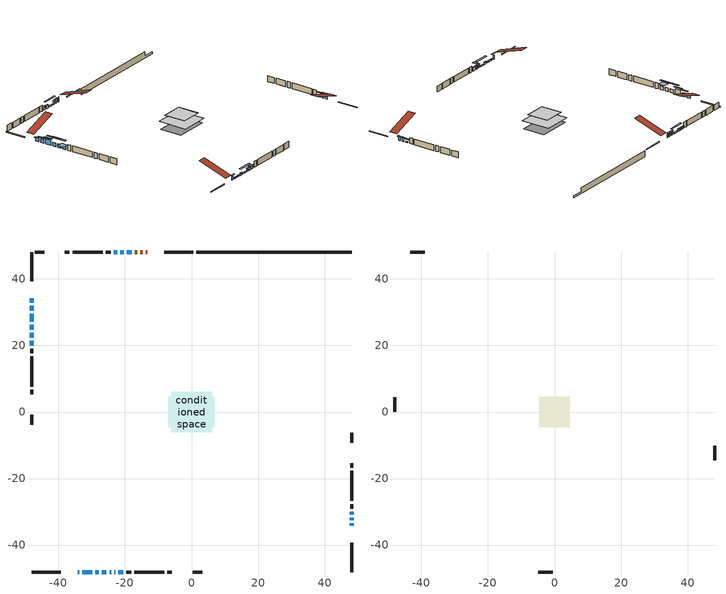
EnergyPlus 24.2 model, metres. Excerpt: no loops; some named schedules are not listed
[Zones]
conditioned space
 floor outside (Floor1 construction): -1,-1 -1,1 1,1 1,-1 z1.22
 floor adiabatic (AdiabaticFloorConstruction): -6.12,-6.12 -6.12,6.12 6.12,6.12 6.12,-6.12 z1.22
 floor foundation (Slab1 construction): -7.04,-4.62 -7.04,4.62 7.04,4.62 7.04,-4.62 z-1.37
 wall outside (RimJoist1 construction): 0.54,48.1 -8.2,48.1 / -48.1,-48.1 -39.36,-48.1 / -48.1,48.1 -48.1,39.36 / 48.1,-48.1 48.1,-39.36 z1.22:1.52
 wall outside (AdiabaticWallConstruction 1): -13.31,48.1 -13.72,48.1 / -14.65,48.1 -15.36,48.1 / -16.29,48.1 -17.1,48.1 z1.22:3.25
 wall outside (AdiabaticWallConstruction): -34.26,-48.1 -33.74,-48.1 z1.22:2.82; -32.82,-48.1 -29.87,-48.1 z1.22:1.6; -28.94,-48.1 -27.95,-48.1 z1.22:1.98; -48.1,34.26 -48.1,32.83 / -48.1,31.91 -48.1,30.41 / -48.1,26.16 -48.1,24.74 / -48.1,23.81 -48.1,22.31 / -21.98,-48.1 -20.5,-48.1 z1.22:2.69; -48.1,29.48 -48.1,27.09 z1.22:3.43; -18.03,48.1 -19.48,48.1 / -27.02,-48.1 -25.57,-48.1 z1.22:1.78; -24.65,-48.1 -24.19,-48.1 z1.22:2.44; -48.1,21.39 -48.1,19.96 z1.22:2.72; -23.26,-48.1 -22.9,-48.1 z1.22:3.25; 48.1,-34.26 48.1,-33.52 / 48.1,-32.59 48.1,-31.85 z1.22:2.97; 48.1,-30.92 48.1,-30.01 z1.22:1.68; -20.41,48.1 -21.45,48.1 / -22.38,48.1 -23.42,48.1 z1.22:2.21
 wall outside (Wall1 construction): -24.35,48.1 -25.75,48.1 / -19.57,-48.1 -18.17,-48.1 / -48.1,19.03 -48.1,17.63 / 48.1,-29.08 48.1,-27.68 z1.22:3.66
 wall outside (Wall2 construction): -26.68,48.1 -35.76,48.1 / -17.24,-48.1 -8.16,-48.1 / -48.1,16.7 -48.1,7.62 / 48.1,-26.75 48.1,-17.67 z1.22:3.66
 wall outside (Wall3 construction): -36.69,48.1 -38.05,48.1 / -7.24,-48.1 -5.88,-48.1 / -48.1,6.69 -48.1,5.34 / 48.1,-16.74 48.1,-15.38 z1.22:3.66
 wall outside (Wall6 construction): -44.26,48.1 -47.17,48.1 / 0.33,-48.1 3.25,-48.1 / -48.1,-0.87 -48.1,-3.79 / 48.1,-9.17 48.1,-6.26 z1.22:3.66
 wall foundation (FoundationWall1 construction): 1.47,48.1,-1.37 1.47,48.1,1.22 43.44,48.1,1.22 43.44,48.1,-0.51 48.1,48.1,-0.51 48.1,48.1,-1.37
 window (WindowConstruction 11): -34.26,-48.1 -33.75,-48.1 z1.22:2.82
 window (WindowConstruction 6): -32.82,-48.1 -29.87,-48.1 z1.22:1.6
 window (WindowConstruction 7): -28.94,-48.1 -27.95,-48.1 z1.22:1.98
 window (WindowConstruction 8): -48.1,34.26 -48.1,32.84 z1.22:2.69
 window (WindowConstruction 9): -48.1,31.91 -48.1,30.41 z1.22:2.69
 window (WindowConstruction 10): -48.1,29.48 -48.1,27.09 z1.22:3.43
 window (WindowConstruction 14): -18.03,48.1 -19.48,48.1 z1.22:1.78
 window (WindowConstruction 15): -27.02,-48.1 -25.58,-48.1 z1.22:1.78
 window (WindowConstruction 16): -48.1,26.16 -48.1,24.74 z1.22:2.69
 window (WindowConstruction 12): -24.65,-48.1 -24.19,-48.1 z1.22:2.44
 window (WindowConstruction 17): -48.1,23.81 -48.1,22.31 z1.22:2.69
 window (WindowConstruction 18): -48.1,21.38 -48.1,19.96 z1.22:2.72
 window (WindowConstruction 13): -23.26,-48.1 -22.9,-48.1 z1.22:3.25
 window (WindowConstruction): 48.1,-34.26 48.1,-33.52 z1.22:2.97
 window (WindowConstruction 1): 48.1,-32.59 48.1,-31.85 z1.22:2.97
 window (WindowConstruction 2): 48.1,-30.92 48.1,-30.01 z1.22:1.68
 window (WindowConstruction 3): -20.41,48.1 -21.45,48.1 z1.22:2.21
 window (WindowConstruction 4): -22.38,48.1 -23.42,48.1 z1.22:2.21
 window (WindowConstruction 5): -21.98,-48.1 -20.5,-48.1 z1.22:2.69
 door (Door): -13.31,48.1 -13.72,48.1 z1.22:3.25
 door (Door 1): -14.65,48.1 -15.36,48.1 z1.22:3.25
 door (Door 2): -16.29,48.1 -17.1,48.1 z1.22:3.25
 ceiling adiabatic (AdiabaticFloorConstruction): 6.12,-6.12 6.12,6.12 -6.12,6.12 -6.12,-6.12 z1.22
attic - vented
 floor to conditioned space (Floor2 construction Reversed): -4.42,-4.42 -4.42,4.42 4.42,4.42 4.42,-4.42 z3.66
 floor to conditioned space (Floor3 construction Reversed): -4.55,-4.55 -4.55,4.55 4.55,4.55 4.55,-4.55 z3.66
 wall outside (Wall4 construction): -38.98,48.1 -43.33,48.1 / -4.95,-48.1 -0.6,-48.1 / -48.1,4.41 -48.1,0.06 / 48.1,-14.45 48.1,-10.1 z1.22:3.66
 roof outside (Roof1 construction): -12.38,48.1,3.66 -12.38,35.78,7.76 -9.13,35.78,7.76 -9.13,48.1,3.66; -35.18,-48.1,3.66 -35.18,-35.78,7.76 -38.43,-35.78,7.76 -38.43,-48.1,3.66; -48.1,35.18,3.66 -35.78,35.18,7.76 -35.78,38.43,7.76 -48.1,38.43,3.66; 48.1,-35.18,3.66 35.78,-35.18,7.76 35.78,-38.43,7.76 48.1,-38.43,3.66
shading: -33.14,-48.1 -34.86,-48.1 -34.86,-48.71 -33.14,-48.71 z3.43; -29.72,-48.1 -32.97,-48.1 -32.97,-48.4 -29.72,-48.4 z1.75; -27.8,-48.1 -29.09,-48.1 -29.09,-48.25 -27.8,-48.25 z2.13; -48.1,32.69 -48.1,34.4 -48.71,34.4 -48.71,32.69 z2.84; -48.1,29.5 -48.1,32.82 -48.71,32.82 -48.71,29.5 z3.6; -48.1,26.48 -48.1,30.09 -48.71,30.09 -48.71,26.48 z4.04; -21.92,48.1 -15.59,48.1 -15.59,48.71 -21.92,48.71 z4.22; -23.13,-48.1 -29.46,-48.1 -29.46,-48.71 -23.13,-48.71 z4.22; -48.1,22.3 -48.1,28.6 -48.71,28.6 -48.71,22.3 z5.13; -23.89,-48.1 -24.95,-48.1 -24.95,-49.93 -23.89,-49.93 z2.74; -48.1,19.87 -48.1,26.25 -48.71,26.25 -48.71,19.87 z5.13; -48.1,19.35 -48.1,21.99 -50.54,21.99 -50.54,19.35 z3.33; -22.61,-48.1 -23.56,-48.1 -23.56,-49.93 -22.61,-49.93 z3.55; 48.1,-33.37 48.1,-34.4 48.71,-34.4 48.71,-33.37 z3.12; 48.1,-31.7 48.1,-32.74 48.71,-32.74 48.71,-31.7 z3.12; 48.1,-28.79 48.1,-32.14 48.71,-32.14 48.71,-28.79 z2.9; -21.6,48.1 -20.26,48.1 -20.26,48.71 -21.6,48.71 z2.36; -23.57,48.1 -22.23,48.1 -22.23,48.71 -23.57,48.71 z2.36; -20.35,-48.1 -22.12,-48.1 -22.12,-48.25 -20.35,-48.25 z2.84
[Building]
Building 1: Terrain=Suburbs
[Site:Location]
Edmonton Intl AP_AB: Latitude {deg}=53.31; Longitude {deg}=-113.58; Time Zone {hr}=-7; Elevation {m}=723; Keep Site Location Information=Yes
[Site:GroundTemperature:Shallow]
-1.56185, -3.61833, -3.78302, -2.80711, 1.11059, 5.01004, 8.39065, 10.5322, 10.7141, 8.97234, 5.67794, 1.89811
[Site:WaterMainsTemperature]
Calculation Method=Schedule; Temperature Schedule=mains temperature schedule
[Material] Roughness=Rough; Thermal Absorptance=0.9
Name | Thickness {m} | Conductivity {W/m-K} | Density {kg/m3} | Specific Heat {J/kg-K} | Solar Absorptance | Visible Absorptance
asphalt or fiberglass shingles | 0.00635 | 0.162714 | 1121.4 | 1465.45 | 0.4 | 0.4
ceiling loosefill ins | 0.338667 | 0.0480833 | 16.02 | 1046.75 | 0.7 | 0.7
ceiling stud and cavity | 0.1397 | 0.142436 | 65.682 | 1177.47 | 0.7 | 0.7
ceiling stud and cavity 1 | 0.1397 | 0.278374 | 65.682 | 1177.47 | 0.7 | 0.7
concrete 4.0 in. | 0.1016 | 1.803125 | 2242.8 | 837.4 | 0.7 | 0.7
concrete 8.0 in. | 0.2032 | 1.803125 | 2242.8 | 837.4 | 0.7 | 0.7
door material | 0.04445 | 0.053851 | 512.64 | 1214.23 | 0.7 | 0.7
door material 1 | 0.04445 | 0.0451087 | 512.64 | 1214.23 | 0.7 | 0.7
exterior vertical ins | 0.0695598 | 0.029427 | 32.04 | 1214.23 | 0.7 | 0.7
floor covering | 0.0127 | 0.0433444 | 54.468 | 1339.84 | 0.6 | 0.6
floor rigid ins | 0.103632 | 0.029427 | 32.04 | 1214.23 | 0.7 | 0.7
floor rigid ins 1; wall rigid ins 1 | 0.512978 | 0.029427 | 32.04 | 1214.23 | 0.7 | 0.7
floor stud and cavity | 0.1397 | 0.31211 | 92.3553 | 1139.71 | 0.7 | 0.7
floor stud and cavity 1 | 0.1397 | 1.75129 | 37.0049 | 1207.88 | 0.7 | 0.7
furniture material conditioned space 1 | 0.1524 | 0.115458 | 640.8 | 1214.23 | 0.6 | 0.6
gypsum board | 0.0127 | 0.160291 | 801 | 837.4 | 0.6 | 0.6
gypsum board 1 | 0.0127 | 0.160291 | 801 | 837.4 | 0.7 | 0.7
osb sheathing 0.5 in. | 0.0127 | 0.115458 | 512.64 | 1214.23 | 0.7 | 0.7
osb sheathing 0.75 in. | 0.01905 | 0.115458 | 512.64 | 1214.23 | 0.7 | 0.7
osb sheathing 2.0 in. | 0.0508 | 0.115458 | 512.64 | 1214.23 | 0.7 | 0.7
rim joist rigid ins; wall rigid ins | 0.051816 | 0.029427 | 32.04 | 1214.23 | 0.7 | 0.7
rim joist stud and cavity | 0.0508 | 0.0419588 | 125.044 | 1163.47 | 0.6 | 0.6
wall stud and cavity | 0.1397 | 0.24263 | 139.0536 | 1170.24 | 0.7 | 0.7
wall stud and cavity 1 | 0.1397 | 0.209339 | 139.0536 | 1170.24 | 0.7 | 0.7
wall stud and cavity 2 | 0.1397 | 0.225397 | 139.0536 | 1170.24 | 0.7 | 0.7
wall stud and cavity 3 | 0.0889 | 6.9971 | 50.32683 | 1063.81 | 0.6 | 0.6
wall stud and cavity 4 | 0.1397 | 0.709132 | 139.0536 | 1170.24 | 0.7 | 0.7
wall stud and cavity 5 | 0.0889 | 0.380278 | 52.3479 | 1209.89 | 0.7 | 0.7
wall stud and cavity 6 | 0.0889 | 0.391764 | 83.0341 | 1211.67 | 0.7 | 0.7
wood siding | 0.0254 | 0.102417 | 544.68 | 1172.36 | 0.4 | 0.4
wood siding 1 | 0.00254 | 0.102417 | 544.68 | 1172.36 | 0.4 | 0.4
wood siding 2; wood siding 3; wood siding 4 | 0.0254 | 0.102417 | 544.68 | 1172.36 | 0.7 | 0.7
[WindowMaterial:SimpleGlazingSystem]
Name | U-Factor {W/m2-K} | Solar Heat Gain Coefficient
WindowMaterial | 1.79595 | 0.38
WindowMaterial 1 | 1.64605 | 0.43
WindowMaterial 10 | 1.60176 | 0.44
WindowMaterial 11 | 2.762347 | 0.61
WindowMaterial 12 | 2.75383 | 0.59
WindowMaterial 13 | 2.74929 | 0.57
WindowMaterial 14 | 1.89134 | 0.35
WindowMaterial 15 | 1.8215 | 0.37
WindowMaterial 16 | 1.689205 | 0.42
WindowMaterial 17 | 1.69318 | 0.41
WindowMaterial 2 | 1.77835 | 0.38
WindowMaterial 3 | 2.00888 | 0.38
WindowMaterial 4 | 1.797087 | 0.38
WindowMaterial 5 | 1.69091 | 0.41
WindowMaterial 6 | 1.79198 | 0.38
WindowMaterial 7 | 1.68296 | 0.42
WindowMaterial 8 | 1.27414 | 0.39
WindowMaterial 9 | 1.27812 | 0.38
[Construction]
AdiabaticFloorConstruction: floor stud and cavity 1, floor rigid ins 1, osb sheathing 0.75 in., floor covering
AdiabaticWallConstruction: wood siding 3, wall rigid ins 1, wall stud and cavity 5, gypsum board
AdiabaticWallConstruction 1: wood siding 4, wall rigid ins 1, wall stud and cavity 5, gypsum board
Door; Door 2: door material
Door 1: door material 1
Floor1 construction: floor stud and cavity, floor rigid ins, osb sheathing 0.75 in., floor covering
Floor2 construction Reversed: gypsum board, ceiling stud and cavity, ceiling loosefill ins
Floor3 construction Reversed: gypsum board, ceiling stud and cavity 1, ceiling loosefill ins
FoundationWall1 construction: concrete 8.0 in., gypsum board 1
furniture construction conditioned space 1: furniture material conditioned space 1
PartitionWallConstruction: gypsum board, wall stud and cavity 6, gypsum board
RimJoist1 construction: wood siding 2, rim joist rigid ins, osb sheathing 2.0 in., rim joist stud and cavity
Roof1 construction: asphalt or fiberglass shingles
Slab1 construction: concrete 4.0 in.
Wall1 construction: wood siding, wall rigid ins, osb sheathing 0.5 in., wall stud and cavity, gypsum board
Wall2 construction: wood siding, wall rigid ins, osb sheathing 0.5 in., wall stud and cavity 1, gypsum board
Wall3 construction: wood siding, wall rigid ins, osb sheathing 0.5 in., wall stud and cavity 2, gypsum board
Wall4 construction: wood siding 1, wall stud and cavity 3
Wall6 construction: wood siding, wall rigid ins, osb sheathing 0.5 in., wall stud and cavity 4, gypsum board
WindowConstruction: WindowMaterial
WindowConstruction 1: WindowMaterial 1
WindowConstruction 10: WindowMaterial 10
WindowConstruction 11: WindowMaterial 11
WindowConstruction 12: WindowMaterial 12
WindowConstruction 13: WindowMaterial 13
WindowConstruction 14; WindowConstruction 15: WindowMaterial 14
WindowConstruction 16: WindowMaterial 15
WindowConstruction 17: WindowMaterial 16
WindowConstruction 18: WindowMaterial 17
WindowConstruction 2: WindowMaterial 2
WindowConstruction 3: WindowMaterial 3
WindowConstruction 4: WindowMaterial 4
WindowConstruction 5: WindowMaterial 5
WindowConstruction 6: WindowMaterial 6
WindowConstruction 7: WindowMaterial 7
WindowConstruction 8: WindowMaterial 8
WindowConstruction 9: WindowMaterial 9
[Zone] Multiplier=1; Part of Total Floor Area=Yes
Name | Volume {m3}
attic - vented | 107.759
conditioned space | 872.9
[Space]
Name | Zone | Volume {m3}
attic - vented 1 | attic - vented | 107.759
conditioned space 1 | conditioned space | 872.9
[ZoneInfiltration:EffectiveLeakageArea]
infil attic - vented 1: Zone or Space=attic - vented 1; Schedule=Always On Discrete; Effective Air Leakage Area {cm2}=5603.13; Stack Coefficient=0.000455105; Wind Coefficient=1.44137e-05
[ZoneMixing]
whole house fan mix: Zone or Space=attic - vented; Schedule=Always On Continuous; Design Flow Rate Calculation Method=Flow/Zone; Design Flow Rate {m3/s}=0; Source Zone or Space=conditioned space
[SurfaceProperty:ExposedFoundationPerimeter]
Slab1: Exposed Perimeter Calculation Method=TotalExposedPerimeter; Total Exposed Perimeter {m}=46.634
[InternalMass] Zone or ZoneList=conditioned space; Space or SpaceList=conditioned space 1
Name | Construction | Surface Area {m2}
furniture mass conditioned space 1 | furniture construction conditioned space 1 | 113.56
partition wall mass | PartitionWallConstruction | 283.9
[Lights]
interior lighting: Zone or ZoneList or Space or SpaceList=conditioned space 1; Schedule=interior lighting schedule; Design Level Calculation Method=LightingLevel; Lighting Level {W}=343.2; Return Air Fraction=0; Fraction Radiant=0.6; Fraction Visible=0.2; Fraction Replaceable=1
[People]
occupants: Zone or ZoneList or Space or SpaceList=conditioned space 1; Number of People Schedule=occupants schedule; Number of People Calculation Method=People; Number of People=3; Fraction Radiant=0.314171; Sensible Heat Fraction=0.56303; Activity Level Schedule=occupants activity schedule; Carbon Dioxide Generation Rate {m3/s-W}=0; Enable ASHRAE 55 Comfort Warnings=No; Mean Radiant Temperature Calculation Type=EnclosureAveraged
[ElectricEquipment] Zone or ZoneList or Space or SpaceList=conditioned space 1; Design Level Calculation Method=EquipmentLevel
Name | Schedule | Design Level {W} | Fraction Latent | Fraction Radiant | Fraction Lost
clothes dryer | clothes dryer schedule | 140.772 | 0.015 | 0.081 | 0.85
clothes washer | clothes washer schedule | 32.1985 | 0.03 | 0.162 | 0.7
cooking range | cooking range schedule | 215.147 | 0.08 | 0.432 | 0.2
dishwasher | dishwasher schedule | 66.8632 | 0.3 | 0.18 | 0.4
fridge | fridge schedule | 72.9452 | 0 | 0.6 | 0
mech vent bath fan 0 | mech vent bath fan 0 schedule | 50.2 | 0 | 0 | 1
mech vent bath fan 1 | mech vent bath fan 1 schedule | 50.2 | 0 | 0 | 1
mech vent bath fan 2 | mech vent bath fan 2 schedule | 50.2 | 0 | 0 | 1
mech vent house fan | mech vent house fan schedule | 0 | 0 | 0 | 1
mech vent house fan cfis | mech vent house fan cfis schedule | 0 | 0 | 0 | 0
mech vent range fan 0 | mech vent range fan 0 schedule | 57 | 0 | 0 | 1
misc plug loads | misc plug loads schedule | 494.7 | 0.045 | 0.513 | 0.1
whole house fan | Always On Discrete | 0 | 0 | 0 | 1
[OtherEquipment] Zone or ZoneList or Space or SpaceList=conditioned space 1; Design Level Calculation Method=EquipmentLevel
Name | Fuel Type | Schedule | Design Level {W} | Fraction Latent | Fraction Radiant | Fraction Lost
clothes dryer 1 | Electricity | clothes dryer schedule | 0 | 0.015 | 0.081 | 0.85
cooking range 1 | Electricity | cooking range schedule | 0 | 0.08 | 0.432 | 0.2
general water use latent | None | general water use schedule | 62.594 | 1 | 0 | 0
general water use sensible | None | general water use schedule | -61.6891 | 0 | 0.6 | 0
mech vent house fan latent load | None | Always On Discrete | 0 | 1 | 0 | 0
mech vent house fan sensible load | None | Always On Discrete | 0 | 0 | 0 | 0
water heater energy adjustment1 | NaturalGas | Always On Discrete | 0.01 | 0 | 0 | 1
[ZoneInfiltration:DesignFlowRate] Zone or ZoneList or Space or SpaceList=conditioned space 1; Schedule=Always On Discrete; Design Flow Rate Calculation Method=Flow/Zone; Design Flow Rate {m3/s}=0
infil flow; natural vent flow; whole house fan flow
[Foundation:Kiva]
Foundation Kiva 1: Initial Indoor Air Temperature {C}=18; Wall Height Above Grade {m}=1.21999; Wall Depth Below Slab {m}=0.2032; Custom Block Material Name 1=exterior vertical ins; Custom Block Depth 1 {m}=2.59001; Custom Block X Position 1 {m}=0.2159; Custom Block Z Position 1 {m}=0
[Foundation:Kiva:Settings]
Soil Conductivity {W/m-K}=0.849921; Soil Density {kg/m3}=1842.3; Soil Specific Heat {J/kg-K}=418.7; Ground Solar Absorptivity=0.9; Ground Thermal Absorptivity=0.9; Ground Surface Roughness {m}=0.03; Far-Field Width {m}=40; Deep-Ground Boundary Condition=ZeroFlux; Deep-Ground Depth {m}=40; Minimum Cell Dimension {m}=0.2; Maximum Cell Growth Coefficient=3; Simulation Timestep=Timestep
[Exterior:Lights]
exterior lighting: Schedule=exterior lighting schedule; Design Level {W}=75.6
[Schedule:Constant]
Name | Hourly Value
Always On Continuous; mech vent house fan schedule; mech vent house fan cfis schedule; Always On Discrete | 1
occupants activity schedule | 117.228
fridge schedule | 0
[Schedule:Week:Daily]
interior lighting schedule Week Rule - Jan1-Jan27: interior lighting schedule day, interior lighting schedule day, interior lighting schedule day, interior lighting schedule day, interior lighting schedule day, interior lighting schedule day, interior lighting schedule day, interior lighting schedule default day, interior lighting schedule default day, interior lighting schedule default day, interior lighting schedule default day, interior lighting schedule default day
interior lighting schedule Week Rule - Jan28-Feb3: interior lighting schedule day, interior lighting schedule day, interior lighting schedule day, interior lighting schedule day, interior lighting schedule day 1, interior lighting schedule day 1, interior lighting schedule day 1, interior lighting schedule default day, interior lighting schedule default day, interior lighting schedule default day, interior lighting schedule default day, interior lighting schedule default day
interior lighting schedule Week Rule - Feb4-Feb24: interior lighting schedule day 1, interior lighting schedule day 1, interior lighting schedule day 1, interior lighting schedule day 1, interior lighting schedule day 1, interior lighting schedule day 1, interior lighting schedule day 1, interior lighting schedule default day, interior lighting schedule default day, interior lighting schedule default day, interior lighting schedule default day, interior lighting schedule default day
interior lighting schedule Week Rule - Feb25-Mar3: interior lighting schedule day 1, interior lighting schedule day 1, interior lighting schedule day 1, interior lighting schedule day 1, interior lighting schedule day 2, interior lighting schedule day 2, interior lighting schedule day 2, interior lighting schedule default day, interior lighting schedule default day, interior lighting schedule default day, interior lighting schedule default day, interior lighting schedule default day
interior lighting schedule Week Rule - Mar4-Mar31: interior lighting schedule day 2, interior lighting schedule day 2, interior lighting schedule day 2, interior lighting schedule day 2, interior lighting schedule day 2, interior lighting schedule day 2, interior lighting schedule day 2, interior lighting schedule default day, interior lighting schedule default day, interior lighting schedule default day, interior lighting schedule default day, interior lighting schedule default day
interior lighting schedule Week Rule - Apr1-Apr28: interior lighting schedule day 3, interior lighting schedule day 3, interior lighting schedule day 3, interior lighting schedule day 3, interior lighting schedule day 3, interior lighting schedule day 3, interior lighting schedule day 3, interior lighting schedule default day, interior lighting schedule default day, interior lighting schedule default day, interior lighting schedule default day, interior lighting schedule default day
interior lighting schedule Week Rule - Apr29-May5: interior lighting schedule day 3, interior lighting schedule day 3, interior lighting schedule day 4, interior lighting schedule day 4, interior lighting schedule day 4, interior lighting schedule day 4, interior lighting schedule day 4, interior lighting schedule default day, interior lighting schedule default day, interior lighting schedule default day, interior lighting schedule default day, interior lighting schedule default day
interior lighting schedule Week Rule - May6-May26: interior lighting schedule day 4, interior lighting schedule day 4, interior lighting schedule day 4, interior lighting schedule day 4, interior lighting schedule day 4, interior lighting schedule day 4, interior lighting schedule day 4, interior lighting schedule default day, interior lighting schedule default day, interior lighting schedule default day, interior lighting schedule default day, interior lighting schedule default day
interior lighting schedule Week Rule - May27-Jun2: interior lighting schedule day 4, interior lighting schedule day 4, interior lighting schedule day 4, interior lighting schedule day 4, interior lighting schedule day 4, interior lighting schedule day 5, interior lighting schedule day 5, interior lighting schedule default day, interior lighting schedule default day, interior lighting schedule default day, interior lighting schedule default day, interior lighting schedule default day
interior lighting schedule Week Rule - Jun3-Jun30: interior lighting schedule day 5, interior lighting schedule day 5, interior lighting schedule day 5, interior lighting schedule day 5, interior lighting schedule day 5, interior lighting schedule day 5, interior lighting schedule day 5, interior lighting schedule default day, interior lighting schedule default day, interior lighting schedule default day, interior lighting schedule default day, interior lighting schedule default day
interior lighting schedule Week Rule - Jul1-Jul28: interior lighting schedule day 6, interior lighting schedule day 6, interior lighting schedule day 6, interior lighting schedule day 6, interior lighting schedule day 6, interior lighting schedule day 6, interior lighting schedule day 6, interior lighting schedule default day, interior lighting schedule default day, interior lighting schedule default day, interior lighting schedule default day, interior lighting schedule default day
interior lighting schedule Week Rule - Jul29-Aug4: interior lighting schedule day 6, interior lighting schedule day 6, interior lighting schedule day 6, interior lighting schedule day 7, interior lighting schedule day 7, interior lighting schedule day 7, interior lighting schedule day 7, interior lighting schedule default day, interior lighting schedule default day, interior lighting schedule default day, interior lighting schedule default day, interior lighting schedule default day
interior lighting schedule Week Rule - Aug5-Aug25: interior lighting schedule day 7, interior lighting schedule day 7, interior lighting schedule day 7, interior lighting schedule day 7, interior lighting schedule day 7, interior lighting schedule day 7, interior lighting schedule day 7, interior lighting schedule default day, interior lighting schedule default day, interior lighting schedule default day, interior lighting schedule default day, interior lighting schedule default day
interior lighting schedule Week Rule - Aug26-Sep1: interior lighting schedule day 7, interior lighting schedule day 7, interior lighting schedule day 7, interior lighting schedule day 7, interior lighting schedule day 7, interior lighting schedule day 7, interior lighting schedule day 8, interior lighting schedule default day, interior lighting schedule default day, interior lighting schedule default day, interior lighting schedule default day, interior lighting schedule default day
interior lighting schedule Week Rule - Sep2-Sep29: interior lighting schedule day 8, interior lighting schedule day 8, interior lighting schedule day 8, interior lighting schedule day 8, interior lighting schedule day 8, interior lighting schedule day 8, interior lighting schedule day 8, interior lighting schedule default day, interior lighting schedule default day, interior lighting schedule default day, interior lighting schedule default day, interior lighting schedule default day
interior lighting schedule Week Rule - Sep30-Oct6: interior lighting schedule day 8, interior lighting schedule day 9, interior lighting schedule day 9, interior lighting schedule day 9, interior lighting schedule day 9, interior lighting schedule day 9, interior lighting schedule day 9, interior lighting schedule default day, interior lighting schedule default day, interior lighting schedule default day, interior lighting schedule default day, interior lighting schedule default day
interior lighting schedule Week Rule - Oct7-Oct27: interior lighting schedule day 9, interior lighting schedule day 9, interior lighting schedule day 9, interior lighting schedule day 9, interior lighting schedule day 9, interior lighting schedule day 9, interior lighting schedule day 9, interior lighting schedule default day, interior lighting schedule default day, interior lighting schedule default day, interior lighting schedule default day, interior lighting schedule default day
interior lighting schedule Week Rule - Oct28-Nov3: interior lighting schedule day 9, interior lighting schedule day 9, interior lighting schedule day 9, interior lighting schedule day 9, interior lighting schedule day 10, interior lighting schedule day 10, interior lighting schedule day 10, interior lighting schedule default day, interior lighting schedule default day, interior lighting schedule default day, interior lighting schedule default day, interior lighting schedule default day
interior lighting schedule Week Rule - Nov4-Nov24: interior lighting schedule day 10, interior lighting schedule day 10, interior lighting schedule day 10, interior lighting schedule day 10, interior lighting schedule day 10, interior lighting schedule day 10, interior lighting schedule day 10, interior lighting schedule default day, interior lighting schedule default day, interior lighting schedule default day, interior lighting schedule default day, interior lighting schedule default day
interior lighting schedule Week Rule - Nov25-Dec1: interior lighting schedule day 10, interior lighting schedule day 10, interior lighting schedule day 10, interior lighting schedule day 10, interior lighting schedule day 10, interior lighting schedule day 10, interior lighting schedule day 11, interior lighting schedule default day, interior lighting schedule default day, interior lighting schedule default day, interior lighting schedule default day, interior lighting schedule default day
interior lighting schedule Week Rule - Dec2-Dec31: interior lighting schedule day 11, interior lighting schedule day 11, interior lighting schedule day 11, interior lighting schedule day 11, interior lighting schedule day 11, interior lighting schedule day 11, interior lighting schedule day 11, interior lighting schedule default day, interior lighting schedule default day, interior lighting schedule default day, interior lighting schedule default day, interior lighting schedule default day
occupants schedule Week Rule - Jan1-Dec31: occupants schedule day, occupants schedule day, occupants schedule day, occupants schedule day, occupants schedule day, occupants schedule day, occupants schedule day, occupants schedule default day, occupants schedule default day, occupants schedule default day, occupants schedule default day, occupants schedule default day
clothes dryer schedule Week Rule - Jan1-Dec31: clothes dryer schedule day, clothes dryer schedule day, clothes dryer schedule day, clothes dryer schedule day, clothes dryer schedule day, clothes dryer schedule day, clothes dryer schedule day, clothes dryer schedule default day, clothes dryer schedule default day, clothes dryer schedule default day, clothes dryer schedule default day, clothes dryer schedule default day
clothes washer schedule Week Rule - Jan1-Dec31: clothes washer schedule day, clothes washer schedule day, clothes washer schedule day, clothes washer schedule day, clothes washer schedule day, clothes washer schedule day, clothes washer schedule day, clothes washer schedule default day, clothes washer schedule default day, clothes washer schedule default day, clothes washer schedule default day, clothes washer schedule default day
cooking range schedule Week Rule - Jan1-Dec31: cooking range schedule day, cooking range schedule day, cooking range schedule day, cooking range schedule day, cooking range schedule day, cooking range schedule day, cooking range schedule day, cooking range schedule default day, cooking range schedule default day, cooking range schedule default day, cooking range schedule default day, cooking range schedule default day
dishwasher schedule Week Rule - Jan1-Dec31: dishwasher schedule day, dishwasher schedule day, dishwasher schedule day, dishwasher schedule day, dishwasher schedule day, dishwasher schedule day, dishwasher schedule day, dishwasher schedule default day, dishwasher schedule default day, dishwasher schedule default day, dishwasher schedule default day, dishwasher schedule default day
mech vent bath fan 0 schedule Week Rule - Jan1-Dec31: mech vent bath fan 0 schedule day, mech vent bath fan 0 schedule day, mech vent bath fan 0 schedule day, mech vent bath fan 0 schedule day, mech vent bath fan 0 schedule day, mech vent bath fan 0 schedule day, mech vent bath fan 0 schedule day, mech vent bath fan 0 schedule default day, mech vent bath fan 0 schedule default day, mech vent bath fan 0 schedule default day, mech vent bath fan 0 schedule default day, mech vent bath fan 0 schedule default day
mech vent bath fan 1 schedule Week Rule - Jan1-Dec31: mech vent bath fan 1 schedule day, mech vent bath fan 1 schedule day, mech vent bath fan 1 schedule day, mech vent bath fan 1 schedule day, mech vent bath fan 1 schedule day, mech vent bath fan 1 schedule day, mech vent bath fan 1 schedule day, mech vent bath fan 1 schedule default day, mech vent bath fan 1 schedule default day, mech vent bath fan 1 schedule default day, mech vent bath fan 1 schedule default day, mech vent bath fan 1 schedule default day
mech vent bath fan 2 schedule Week Rule - Jan1-Dec31: mech vent bath fan 2 schedule day, mech vent bath fan 2 schedule day, mech vent bath fan 2 schedule day, mech vent bath fan 2 schedule day, mech vent bath fan 2 schedule day, mech vent bath fan 2 schedule day, mech vent bath fan 2 schedule day, mech vent bath fan 2 schedule default day, mech vent bath fan 2 schedule default day, mech vent bath fan 2 schedule default day, mech vent bath fan 2 schedule default day, mech vent bath fan 2 schedule default day
mech vent range fan 0 schedule Week Rule - Jan1-Dec31: mech vent range fan 0 schedule day, mech vent range fan 0 schedule day, mech vent range fan 0 schedule day, mech vent range fan 0 schedule day, mech vent range fan 0 schedule day, mech vent range fan 0 schedule day, mech vent range fan 0 schedule day, mech vent range fan 0 schedule default day, mech vent range fan 0 schedule default day, mech vent range fan 0 schedule default day, mech vent range fan 0 schedule default day, mech vent range fan 0 schedule default day
misc plug loads schedule Week Rule - Jan1-Dec31: misc plug loads schedule day, misc plug loads schedule day, misc plug loads schedule day, misc plug loads schedule day, misc plug loads schedule day, misc plug loads schedule day, misc plug loads schedule day, misc plug loads schedule default day, misc plug loads schedule default day, misc plug loads schedule default day, misc plug loads schedule default day, misc plug loads schedule default day
general water use schedule Week Rule - Jan1-Dec31: general water use schedule day, general water use schedule day, general water use schedule day, general water use schedule day, general water use schedule day, general water use schedule day, general water use schedule day, general water use schedule default day, general water use schedule default day, general water use schedule default day, general water use schedule default day, general water use schedule default day
exterior lighting schedule Week Rule - Jan1-Jan27: exterior lighting schedule day, exterior lighting schedule day, exterior lighting schedule day, exterior lighting schedule day, exterior lighting schedule day, exterior lighting schedule day, exterior lighting schedule day, exterior lighting schedule default day, exterior lighting schedule default day, exterior lighting schedule default day, exterior lighting schedule default day, exterior lighting schedule default day
exterior lighting schedule Week Rule - Jan28-Feb3: exterior lighting schedule day, exterior lighting schedule day, exterior lighting schedule day, exterior lighting schedule day, exterior lighting schedule day 1, exterior lighting schedule day 1, exterior lighting schedule day 1, exterior lighting schedule default day, exterior lighting schedule default day, exterior lighting schedule default day, exterior lighting schedule default day, exterior lighting schedule default day
exterior lighting schedule Week Rule - Feb4-Feb24: exterior lighting schedule day 1, exterior lighting schedule day 1, exterior lighting schedule day 1, exterior lighting schedule day 1, exterior lighting schedule day 1, exterior lighting schedule day 1, exterior lighting schedule day 1, exterior lighting schedule default day, exterior lighting schedule default day, exterior lighting schedule default day, exterior lighting schedule default day, exterior lighting schedule default day
[Schedule:Year]
interior lighting schedule: interior lighting schedule Week Rule - Jan1-Jan27, 1, 1, 1, 27, interior lighting schedule Week Rule - Jan28-Feb3, 1, 28, 2, 3, interior lighting schedule Week Rule - Feb4-Feb24, 2, 4, 2, 24, interior lighting schedule Week Rule - Feb25-Mar3, 2, 25, 3, 3, interior lighting schedule Week Rule - Mar4-Mar31, 3, 4, 3, 31, interior lighting schedule Week Rule - Apr1-Apr28, 4, 1, 4, 28, interior lighting schedule Week Rule - Apr29-May5, 4, 29, 5, 5, interior lighting schedule Week Rule - May6-May26, 5, 6, 5, 26, interior lighting schedule Week Rule - May27-Jun2, 5, 27, 6, 2, interior lighting schedule Week Rule - Jun3-Jun30, 6, 3, 6, 30, interior lighting schedule Week Rule - Jul1-Jul28, 7, 1, 7, 28, interior lighting schedule Week Rule - Jul29-Aug4, 7, 29, 8, 4, interior lighting schedule Week Rule - Aug5-Aug25, 8, 5, 8, 25, interior lighting schedule Week Rule - Aug26-Sep1, 8, 26, 9, 1, interior lighting schedule Week Rule - Sep2-Sep29, 9, 2, 9, 29, interior lighting schedule Week Rule - Sep30-Oct6, 9, 30, 10, 6, interior lighting schedule Week Rule - Oct7-Oct27, 10, 7, 10, 27, interior lighting schedule Week Rule - Oct28-Nov3, 10, 28, 11, 3, interior lighting schedule Week Rule - Nov4-Nov24, 11, 4, 11, 24, interior lighting schedule Week Rule - Nov25-Dec1, 11, 25, 12, 1, interior lighting schedule Week Rule - Dec2-Dec31, 12, 2, 12, 31
occupants schedule: occupants schedule Week Rule - Jan1-Dec31, 1, 1, 12, 31
clothes dryer schedule: clothes dryer schedule Week Rule - Jan1-Dec31, 1, 1, 12, 31
clothes washer schedule: clothes washer schedule Week Rule - Jan1-Dec31, 1, 1, 12, 31
cooking range schedule: cooking range schedule Week Rule - Jan1-Dec31, 1, 1, 12, 31
dishwasher schedule: dishwasher schedule Week Rule - Jan1-Dec31, 1, 1, 12, 31
mech vent bath fan 0 schedule: mech vent bath fan 0 schedule Week Rule - Jan1-Dec31, 1, 1, 12, 31
mech vent bath fan 1 schedule: mech vent bath fan 1 schedule Week Rule - Jan1-Dec31, 1, 1, 12, 31
mech vent bath fan 2 schedule: mech vent bath fan 2 schedule Week Rule - Jan1-Dec31, 1, 1, 12, 31
mech vent range fan 0 schedule: mech vent range fan 0 schedule Week Rule - Jan1-Dec31, 1, 1, 12, 31
misc plug loads schedule: misc plug loads schedule Week Rule - Jan1-Dec31, 1, 1, 12, 31
general water use schedule: general water use schedule Week Rule - Jan1-Dec31, 1, 1, 12, 31
exterior lighting schedule: exterior lighting schedule Week Rule - Jan1-Jan27, 1, 1, 1, 27, exterior lighting schedule Week Rule - Jan28-Feb3, 1, 28, 2, 3, exterior lighting schedule Week Rule - Feb4-Feb24, 2, 4, 2, 24, exterior lighting schedule Week Rule - Feb25-Mar3, 2, 25, 3, 3, exterior lighting schedule Week Rule - Mar4-Mar31, 3, 4, 3, 31, exterior lighting schedule Week Rule - Apr1-Apr28, 4, 1, 4, 28, exterior lighting schedule Week Rule - Apr29-May5, 4, 29, 5, 5, exterior lighting schedule Week Rule - May6-May26, 5, 6, 5, 26, exterior lighting schedule Week Rule - May27-Jun2, 5, 27, 6, 2, exterior lighting schedule Week Rule - Jun3-Jun30, 6, 3, 6, 30, exterior lighting schedule Week Rule - Jul1-Jul28, 7, 1, 7, 28, exterior lighting schedule Week Rule - Jul29-Aug4, 7, 29, 8, 4, exterior lighting schedule Week Rule - Aug5-Aug25, 8, 5, 8, 25, exterior lighting schedule Week Rule - Aug26-Sep1, 8, 26, 9, 1, exterior lighting schedule Week Rule - Sep2-Sep29, 9, 2, 9, 29, exterior lighting schedule Week Rule - Sep30-Oct6, 9, 30, 10, 6, exterior lighting schedule Week Rule - Oct7-Oct27, 10, 7, 10, 27, exterior lighting schedule Week Rule - Oct28-Nov3, 10, 28, 11, 3, exterior lighting schedule Week Rule - Nov4-Nov24, 11, 4, 11, 24, exterior lighting schedule Week Rule - Nov25-Dec1, 11, 25, 12, 1, exterior lighting schedule Week Rule - Dec2-Dec31, 12, 2, 12, 31
[Schedule:Compact]
mains temperature schedule: Through: 01/01, For: AllDays, Until: 24:00, 3.97167, Through: 01/02, For: AllDays, Until: 24:00, 3.90778, Through: 01/03, For: AllDays, Until: 24:00, 3.84556, Through: 01/04, For: AllDays, Until: 24:00, 3.78389, Through: 01/05, For: AllDays, Until: 24:00, 3.72278, Through: 01/06, For: AllDays, Until: 24:00, 3.66278, Through: 01/07, For: AllDays, Until: 24:00, 3.60389, Through: 01/08, For: AllDays, Until: 24:00, 3.54556, Through: 01/09, For: AllDays, Until: 24:00, 3.48833, Through: 01/10, For: AllDays, Until: 24:00, 3.43167, Through: 01/11, For: AllDays, Until: 24:00, 3.37611, Through: 01/12, For: AllDays, Until: 24:00, 3.32167, Through: 01/13, For: AllDays, Until: 24:00, 3.26833, Through: 01/14, For: AllDays, Until: 24:00, 3.21556, Through: 01/15, For: AllDays, Until: 24:00, 3.16444, Through: 01/16, For: AllDays, Until: 24:00, 3.11389, Through: 01/17, For: AllDays, Until: 24:00, 3.06444, Through: 01/18, For: AllDays, Until: 24:00, 3.01611, Through: 01/19, For: AllDays, Until: 24:00, 2.96889, Through: 01/20, For: AllDays, Until: 24:00, 2.92278, Through: 01/21, For: AllDays, Until: 24:00, 2.87722, Through: 01/22, For: AllDays, Until: 24:00, 2.83333, Through: 01/23, For: AllDays, Until: 24:00, 2.79056, Through: 01/24, For: AllDays, Until: 24:00, 2.74889, Through: 01/25, For: AllDays, Until: 24:00, 2.70833, Through: 01/26, For: AllDays, Until: 24:00, 2.66889, Through: 01/27, For: AllDays, Until: 24:00, 2.63056, Through: 01/28, For: AllDays, Until: 24:00, 2.59333, Through: 01/29, For: AllDays, Until: 24:00, 2.55778, Through: 01/30, For: AllDays, Until: 24:00, 2.52278, Through: 01/31, For: AllDays, Until: 24:00, 2.48944, Through: 02/01, For: AllDays, Until: 24:00, 2.45722, Through: 02/02, For: AllDays, Until: 24:00, 2.42611, Through: 02/03, For: AllDays, Until: 24:00, 2.39667, Through: 02/04, For: AllDays, Until: 24:00, 2.36833, Through: 02/05, For: AllDays, Until: 24:00, 2.34111, Through: 02/06, For: AllDays, Until: 24:00, 2.315, Through: 02/07, For: AllDays, Until: 24:00, 2.29056, Through: 02/08, For: AllDays, Until: 24:00, 2.26722, Through: 02/09, For: AllDays, Until: 24:00, 2.245, Through: 02/10, For: AllDays, Until: 24:00, 2.22444, Through: 02/11, For: AllDays, Until: 24:00, 2.20444, Through: 02/12, For: AllDays, Until: 24:00, 2.18667, Through: 02/13, For: AllDays, Until: 24:00, 2.17, Through: 02/14, For: AllDays, Until: 24:00, 2.15444, Through: 02/15, For: AllDays, Until: 24:00, 2.14, Through: 02/16, For: AllDays, Until: 24:00, 2.12722, Through: 02/17, For: AllDays, Until: 24:00, 2.11556, Through: 02/18, For: AllDays, Until: 24:00, 2.10556, Through: 02/19, For: AllDays, Until: 24:00, 2.09667, Through: 02/20, For: AllDays, Until: 24:00, 2.08889, Through: 02/21, For: AllDays, Until: 24:00, 2.08278, Through: 02/22, For: AllDays, Until: 24:00, 2.07833, Through: 02/23, For: AllDays, Until: 24:00, 2.07444, Through: 02/24, For: AllDays, Until: 24:00, 2.07278, Through: 02/25, For: AllDays, Until: 24:00, 2.07167, Through: 02/26, For: AllDays, Until: 24:00, 2.07222, Through: 02/27, For: AllDays, Until: 24:00, 2.07444, Through: 02/28, For: AllDays, Until: 24:00, 2.07778, Through: 03/01, For: AllDays, Until: 24:00, 2.08222, Through: 03/02, For: AllDays, Until: 24:00, 2.08833, Through: 03/03, For: AllDays, Until: 24:00, 2.09556, Through: 03/04, For: AllDays, Until: 24:00, 2.10444, Through: 03/05, For: AllDays, Until: 24:00, 2.11444, Through: 03/06, For: AllDays, Until: 24:00, 2.12556, Through: 03/07, For: AllDays, Until: 24:00, 2.13833, Through: 03/08, For: AllDays, Until: 24:00, 2.15278, Through: 03/09, For: AllDays, Until: 24:00, 2.16778, Through: 03/10, For: AllDays, Until: 24:00, 2.18444, Through: 03/11, For: AllDays, Until: 24:00, 2.20278, Through: 03/12, For: AllDays, Until: 24:00, 2.22167, Through: 03/13, For: AllDays, Until: 24:00, 2.24278, Through: 03/14, For: AllDays, Until: 24:00, 2.26444, Through: 03/15, For: AllDays, Until: 24:00, 2.28778, Through: 03/16, For: AllDays, Until: 24:00, 2.31222, Through: 03/17, For: AllDays, Until: 24:00, 2.33778, Through: 03/18, For: AllDays, Until: 24:00, 2.365, Through: 03/19, For: AllDays, Until: 24:00, 2.39333, Through: 03/20, For: AllDays, Until: 24:00, 2.42278, Through: 03/21, For: AllDays, Until: 24:00, 2.45389, Through: 03/22, For: AllDays, Until: 24:00, 2.48611, Through: 03/23, For: AllDays, Until: 24:00, 2.51889, Through: 03/24, For: AllDays, Until: 24:00, 2.55389, Through: 03/25, For: AllDays, Until: 24:00, 2.58944, Through: 03/26, For: AllDays, Until: 24:00, 2.62611, Through: 03/27, For: AllDays, Until: 24:00, 2.66444, Through: 03/28, For: AllDays, Until: 24:00, 2.70389, Through: 03/29, For: AllDays, Until: 24:00, 2.74389, Through: 03/30, For: AllDays, Until: 24:00, 2.78556, Through: 03/31, For: AllDays, Until: 24:00, 2.82833, Through: 04/01, For: AllDays, Until: 24:00, 2.87222, Through: 04/02, For: AllDays, Until: 24:00, 2.91722, Through: 04/03, For: AllDays, Until: 24:00, 2.96333, Through: 04/04, For: AllDays, Until: 24:00, 3.01056, Through: 04/05, For: AllDays, Until: 24:00, 3.05889, Through: 04/06, For: AllDays, Until: 24:00, 3.10833, Through: 04/07, For: AllDays, Until: 24:00, 3.15833, Through: 04/08, For: AllDays, Until: 24:00, 3.21, Through: 04/09, For: AllDays, Until: 24:00, 3.26222, Through: 04/10, For: AllDays, Until: 24:00, 3.31556, Through: 04/11, For: AllDays, Until: 24:00, 3.37, Through: 04/12, For: AllDays, Until: 24:00, 3.42556, Through: 04/13, For: AllDays, Until: 24:00, 3.48167, Through: 04/14, For: AllDays, Until: 24:00, 3.53889, Through: 04/15, For: AllDays, Until: 24:00, 3.59722, Through: 04/16, For: AllDays, Until: 24:00, 3.65611, Through: 04/17, For: AllDays, Until: 24:00, 3.71611, Through: 04/18, For: AllDays, Until: 24:00, 3.77667, Through: 04/19, For: AllDays, Until: 24:00, 3.83833, Through: 04/20, For: AllDays, Until: 24:00, 3.90111, Through: 04/21, For: AllDays, Until: 24:00, 3.96444, Through: 04/22, For: AllDays, Until: 24:00, 4.02833, Through: 04/23, For: AllDays, Until: 24:00, 4.09333, Through: 04/24, For: AllDays, Until: 24:00, 4.15889, Through: 04/25, For: AllDays, Until: 24:00, 4.225, Through: 04/26, For: AllDays, Until: 24:00, 4.29222, Through: 04/27, For: AllDays, Until: 24:00, 4.36, Through: 04/28, For: AllDays, Until: 24:00, 4.42833, Through: 04/29, For: AllDays, Until: 24:00, 4.49722, Through: 04/30, For: AllDays, Until: 24:00, 4.56667, Through: 05/01, For: AllDays, Until: 24:00, 4.63722, Through: 05/02, For: AllDays, Until: 24:00, 4.70833, Through: 05/03, For: AllDays, Until: 24:00, 4.77944, Through: 05/04, For: AllDays, Until: 24:00, 4.85167, Through: 05/05, For: AllDays, Until: 24:00, 4.92389, Through: 05/06, For: AllDays, Until: 24:00, 4.99722, Through: 05/07, For: AllDays, Until: 24:00, 5.07056, Through: 05/08, For: AllDays, Until: 24:00, 5.145, Through: 05/09, For: AllDays, Until: 24:00, 5.21944, Through: 05/10, For: AllDays, Until: 24:00, 5.29389, Through: 05/11, For: AllDays, Until: 24:00, 5.36944, Through: 05/12, For: AllDays, Until: 24:00, 5.445, Through: 05/13, For: AllDays, Until: 24:00, 5.52111, Through: 05/14, For: AllDays, Until: 24:00, 5.59722, Through: 05/15, For: AllDays, Until: 24:00, 5.67389, Through: 05/16, For: AllDays, Until: 24:00, 5.75056, Through: 05/17, For: AllDays, Until: 24:00, 5.82778, Through: 05/18, For: AllDays, Until: 24:00, 5.90556, Through: 05/19, For: AllDays, Until: 24:00, 5.98278, Through: 05/20, For: AllDays, Until: 24:00, 6.06056, Through: 05/21, For: AllDays, Until: 24:00, 6.13889, Through: 05/22, For: AllDays, Until: 24:00, 6.21667, Through: 05/23, For: AllDays, Until: 24:00, 6.295, Through: 05/24, For: AllDays, Until: 24:00, 6.37333, Through: 05/25, For: AllDays, Until: 24:00, 6.45222, Through: 05/26, For: AllDays, Until: 24:00, 6.53056, Through: 05/27, For: AllDays, Until: 24:00, 6.60889, Through: 05/28, For: AllDays, Until: 24:00, 6.68778, Through: 05/29, For: AllDays, Until: 24:00, 6.76611, Through: 05/30, For: AllDays, Until: 24:00, 6.84444, Through: 05/31, For: AllDays, Until: 24:00, 6.92278, Through: 06/01, For: AllDays, Until: 24:00, 7.00111, Through: 06/02, For: AllDays, Until: 24:00, 7.07944, Through: 06/03, For: AllDays, Until: 24:00, 7.15778, Through: 06/04, For: AllDays, Until: 24:00, 7.23556, Through: 06/05, For: AllDays, Until: 24:00, 7.31333, Through: 06/06, For: AllDays, Until: 24:00, 7.39056, Through: 06/07, For: AllDays, Until: 24:00, 7.46833, Through: 06/08, For: AllDays, Until: 24:00, 7.545, Through: 06/09, For: AllDays, Until: 24:00, 7.62222, Through: 06/10, For: AllDays, Until: 24:00, 7.69833, Through: 06/11, For: AllDays, Until: 24:00, 7.775, Through: 06/12, For: AllDays, Until: 24:00, 7.85056, Through: 06/13, For: AllDays, Until: 24:00, 7.92611, Through: 06/14, For: AllDays, Until: 24:00, 8.00111, Through: 06/15, For: AllDays, Until: 24:00, 8.07611, Through: 06/16, For: AllDays, Until: 24:00, 8.15056, Through: 06/17, For: AllDays, Until: 24:00, 8.22389, Through: 06/18, For: AllDays, Until: 24:00, 8.29778, Through: 06/19, For: AllDays, Until: 24:00, 8.37056, Through: 06/20, For: AllDays, Until: 24:00, 8.44278, Through: 06/21, For: AllDays, Until: 24:00, 8.51444, Through: 06/22, For: AllDays, Until: 24:00, 8.58611, Through: 06/23, For: AllDays, Until: 24:00, 8.65667, Through: 06/24, For: AllDays, Until: 24:00, 8.72667, Through: 06/25, For: AllDays, Until: 24:00, 8.79611, Through: 06/26, For: AllDays, Until: 24:00, 8.865, Through: 06/27, For: AllDays, Until: 24:00, 8.93333, Through: 06/28, For: AllDays, Until: 24:00, 9.00056, Through: 06/29, For: AllDays, Until: 24:00, 9.06778, Through: 06/30, For: AllDays, Until: 24:00, 9.13333, Through: 07/01, For: AllDays, Until: 24:00, 9.19889, Through: 07/02, For: AllDays, Until: 24:00, 9.26333, Through: 07/03, For: AllDays, Until: 24:00, 9.32722, Through: 07/04, For: AllDays, Until: 24:00, 9.39056, Through: 07/05, For: AllDays, Until: 24:00, 9.45278, Through: 07/06, For: AllDays, Until: 24:00, 9.51389, Through: 07/07, For: AllDays, Until: 24:00, 9.57444, Through: 07/08, For: AllDays, Until: 24:00, 9.63389, Through: 07/09, For: AllDays, Until: 24:00, 9.69278, Through: 07/10, For: AllDays, Until: 24:00, 9.75056, Through: 07/11, For: AllDays, Until: 24:00, 9.80778, Through: 07/12, For: AllDays, Until: 24:00, 9.86333, Through: 07/13, For: AllDays, Until: 24:00, 9.91833, Through: 07/14, For: AllDays, Until: 24:00, 9.97278, Through: 07/15, For: AllDays, Until: 24:00, 10.0256, Through: 07/16, For: AllDays, Until: 24:00, 10.0778, Through: 07/17, For: AllDays, Until: 24:00, 10.1289, Through: 07/18, For: AllDays, Until: 24:00, 10.1789, Through: 07/19, For: AllDays, Until: 24:00, 10.2278, Through: 07/20, For: AllDays, Until: 24:00, 10.2756, Through: 07/21, For: AllDays, Until: 24:00, 10.3222, Through: 07/22, For: AllDays, Until: 24:00, 10.3683, Through: 07/23, For: AllDays, Until: 24:00, 10.4128, Through: 07/24, For: AllDays, Until: 24:00, 10.4561, Through: 07/25, For: AllDays, Until: 24:00, 10.4989, Through: 07/26, For: AllDays, Until: 24:00, 10.54, Through: 07/27, For: AllDays, Until: 24:00, 10.58, Through: 07/28, For: AllDays, Until: 24:00, 10.6189, Through: 07/29, For: AllDays, Until: 24:00, 10.6567, Through: 07/30, For: AllDays, Until: 24:00, 10.6928, Through: 07/31, For: AllDays, Until: 24:00, 10.7283, Through: 08/01, For: AllDays, Until: 24:00, 10.7622, Through: 08/02, For: AllDays, Until: 24:00, 10.7956, Through: 08/03, For: AllDays, Until: 24:00, 10.8272, Through: 08/04, For: AllDays, Until: 24:00, 10.8572, Through: 08/05, For: AllDays, Until: 24:00, 10.8867, Through: 08/06, For: AllDays, Until: 24:00, 10.9144, Through: 08/07, For: AllDays, Until: 24:00, 10.9411, Through: 08/08, For: AllDays, Until: 24:00, 10.9667, Through: 08/09, For: AllDays, Until: 24:00, 10.9906, Through: 08/10, For: AllDays, Until: 24:00, 11.0133, Through: 08/11, For: AllDays, Until: 24:00, 11.035, Through: 08/12, For: AllDays, Until: 24:00, 11.055, Through: 08/13, For: AllDays, Until: 24:00, 11.0739, Through: 08/14, For: AllDays, Until: 24:00, 11.0917, Through: 08/15, For: AllDays, Until: 24:00, 11.1078, Through: 08/16, For: AllDays, Until: 24:00, 11.1228, Through: 08/17, For: AllDays, Until: 24:00, 11.1361, Through: 08/18, For: AllDays, Until: 24:00, 11.1483, Through: 08/19, For: AllDays, Until: 24:00, 11.1594, Through: 08/20, For: AllDays, Until: 24:00, 11.1689, Through: 08/21, For: AllDays, Until: 24:00, 11.1772, Through: 08/22, For: AllDays, Until: 24:00, 11.1844, Through: 08/23, For: AllDays, Until: 24:00, 11.19, Through: 08/24, For: AllDays, Until: 24:00, 11.1939, Through: 08/25, For: AllDays, Until: 24:00, 11.1967, Through: 08/26, For: AllDays, Until: 24:00, 11.1983, Through: 08/27, For: AllDays, Until: 24:00, 11.1983, Through: 08/28, For: AllDays, Until: 24:00, 11.1972, Through: 08/29, For: AllDays, Until: 24:00, 11.195, Through: 08/30, For: AllDays, Until: 24:00, 11.1911, Through: 08/31, For: AllDays, Until: 24:00, 11.1856, Through: 09/01, For: AllDays, Until: 24:00, 11.1789, Through: 09/02, For: AllDays, Until: 24:00, 11.1711, Through: 09/03, For: AllDays, Until: 24:00, 11.1617, Through: 09/04, For: AllDays, Until: 24:00, 11.1511, Through: 09/05, For: AllDays, Until: 24:00, 11.1394, Through: 09/06, For: AllDays, Until: 24:00, 11.1261, Through: 09/07, For: AllDays, Until: 24:00, 11.1111, Through: 09/08, For: AllDays, Until: 24:00, 11.0956, Through: 09/09, For: AllDays, Until: 24:00, 11.0778, Through: 09/10, For: AllDays, Until: 24:00, 11.0594, Through: 09/11, For: AllDays, Until: 24:00, 11.0394, Through: 09/12, For: AllDays, Until: 24:00, 11.0183, Through: 09/13, For: AllDays, Until: 24:00, 10.9961, Through: 09/14, For: AllDays, Until: 24:00, 10.9722, Through: 09/15, For: AllDays, Until: 24:00, 10.9472, Through: 09/16, For: AllDays, Until: 24:00, 10.9206, Through: 09/17, For: AllDays, Until: 24:00, 10.8928, Through: 09/18, For: AllDays, Until: 24:00, 10.8639, Through: 09/19, For: AllDays, Until: 24:00, 10.8339, Through: 09/20, For: AllDays, Until: 24:00, 10.8028, Through: 09/21, For: AllDays, Until: 24:00, 10.77, Through: 09/22, For: AllDays, Until: 24:00, 10.7361, Through: 09/23, For: AllDays, Until: 24:00, 10.7011, Through: 09/24, For: AllDays, Until: 24:00, 10.665, Through: 09/25, For: AllDays, Until: 24:00, 10.6272, Through: 09/26, For: AllDays, Until: 24:00, 10.5889, Through: 09/27, For: AllDays, Until: 24:00, 10.5489, Through: 09/28, For: AllDays, Until: 24:00, 10.5078, Through: 09/29, For: AllDays, Until: 24:00, 10.4661, Through: 09/30, For: AllDays, Until: 24:00, 10.4228, Through: 10/01, For: AllDays, Until: 24:00, 10.3783, Through: 10/02, For: AllDays, Until: 24:00, 10.3328, Through: 10/03, For: AllDays, Until: 24:00, 10.2861, Through: 10/04, For: AllDays, Until: 24:00, 10.2383, Through: 10/05, For: AllDays, Until: 24:00, 10.19, Through: 10/06, For: AllDays, Until: 24:00, 10.14, Through: 10/07, For: AllDays, Until: 24:00, 10.0894, Through: 10/08, For: AllDays, Until: 24:00, 10.0372, Through: 10/09, For: AllDays, Until: 24:00, 9.98444, Through: 10/10, For: AllDays, Until: 24:00, 9.93056, Through: 10/11, For: AllDays, Until: 24:00, 9.87611, Through: 10/12, For: AllDays, Until: 24:00, 9.82, Through: 10/13, For: AllDays, Until: 24:00, 9.76333, Through: 10/14, For: AllDays, Until: 24:00, 9.70611, Through: 10/15, For: AllDays, Until: 24:00, 9.64722, Through: 10/16, For: AllDays, Until: 24:00, 9.58778, Through: 10/17, For: AllDays, Until: 24:00, 9.52778, Through: 10/18, For: AllDays, Until: 24:00, 9.46667, Through: 10/19, For: AllDays, Until: 24:00, 9.40444, Through: 10/20, For: AllDays, Until: 24:00, 9.34167, Through: 10/21, For: AllDays, Until: 24:00, 9.27778, Through: 10/22, For: AllDays, Until: 24:00, 9.21333, Through: 10/23, For: AllDays, Until: 24:00, 9.14833, Through: 10/24, For: AllDays, Until: 24:00, 9.08222, Through: 10/25, For: AllDays, Until: 24:00, 9.01556, Through: 10/26, For: AllDays, Until: 24:00, 8.94833, Through: 10/27, For: AllDays, Until: 24:00, 8.88056, Through: 10/28, For: AllDays, Until: 24:00, 8.81167, Through: 10/29, For: AllDays, Until: 24:00, 8.74222, Through: 10/30, For: AllDays, Until: 24:00, 8.67222, Through: 10/31, For: AllDays, Until: 24:00, 8.60167, Through: 11/01, For: AllDays, Until: 24:00, 8.53056, Through: 11/02, For: AllDays, Until: 24:00, 8.45889, Through: 11/03, For: AllDays, Until: 24:00, 8.38667, Through: 11/04, For: AllDays, Until: 24:00, 8.31389, Through: 11/05, For: AllDays, Until: 24:00, 8.24056, Through: 11/06, For: AllDays, Until: 24:00, 8.16667, Through: 11/07, For: AllDays, Until: 24:00, 8.09278, Through: 11/08, For: AllDays, Until: 24:00, 8.01833, Through: 11/09, For: AllDays, Until: 24:00, 7.94278, Through: 11/10, For: AllDays, Until: 24:00, 7.86778, Through: 11/11, For: AllDays, Until: 24:00, 7.79167, Through: 11/12, For: AllDays, Until: 24:00, 7.71556, Through: 11/13, For: AllDays, Until: 24:00, 7.63944, Through: 11/14, For: AllDays, Until: 24:00, 7.56222, Through: 11/15, For: AllDays, Until: 24:00, 7.48556, Through: 11/16, For: AllDays, Until: 24:00, 7.40833, Through: 11/17, For: AllDays, Until: 24:00, 7.33056, Through: 11/18, For: AllDays, Until: 24:00, 7.25278, Through: 11/19, For: AllDays, Until: 24:00, 7.175, Through: 11/20, For: AllDays, Until: 24:00, 7.09722, Through: 11/21, For: AllDays, Until: 24:00, 7.01889, Through: 11/22, For: AllDays, Until: 24:00, 6.94056, Through: 11/23, For: AllDays, Until: 24:00, 6.86222, Through: 11/24, For: AllDays, Until: 24:00, 6.78389, Through: 11/25, For: AllDays, Until: 24:00, 6.705, Through: 11/26, For: AllDays, Until: 24:00, 6.62667, Through: 11/27, For: AllDays, Until: 24:00, 6.54833, Through: 11/28, For: AllDays, Until: 24:00, 6.46944, Through: 11/29, For: AllDays, Until: 24:00, 6.39111, Through: 11/30, For: AllDays, Until: 24:00, 6.31278, Through: 12/01, For: AllDays, Until: 24:00, 6.23444, Through: 12/02, For: AllDays, Until: 24:00, 6.15611, Through: 12/03, For: AllDays, Until: 24:00, 6.07833, Through: 12/04, For: AllDays, Until: 24:00, 6.00056, Through: 12/05, For: AllDays, Until: 24:00, 5.92278, Through: 12/06, For: AllDays, Until: 24:00, 5.84556, Through: 12/07, For: AllDays, Until: 24:00, 5.76833, Through: 12/08, For: AllDays, Until: 24:00, 5.69111, Through: 12/09, For: AllDays, Until: 24:00, 5.61444, Through: 12/10, For: AllDays, Until: 24:00, 5.53778, Through: 12/11, For: AllDays, Until: 24:00, 5.46222, Through: 12/12, For: AllDays, Until: 24:00, 5.38611, Through: 12/13, For: AllDays, Until: 24:00, 5.31111, Through: 12/14, For: AllDays, Until: 24:00, 5.23611, Through: 12/15, For: AllDays, Until: 24:00, 5.16167, Through: 12/16, For: AllDays, Until: 24:00, 5.08722, Through: 12/17, For: AllDays, Until: 24:00, 5.01389, Through: 12/18, For: AllDays, Until: 24:00, 4.94056, Through: 12/19, For: AllDays, Until: 24:00, 4.86778, Through: 12/20, For: AllDays, Until: 24:00, 4.79556, Through: 12/21, For: AllDays, Until: 24:00, 4.72389, Through: 12/22, For: AllDays, Until: 24:00, 4.65333, Through: 12/23, For: AllDays, Until: 24:00, 4.58278, Through: 12/24, For: AllDays, Until: 24:00, 4.51278, Through: 12/25, For: AllDays, Until: 24:00, 4.44389, Through: 12/26, For: AllDays, Until: 24:00, 4.375, Through: 12/27, For: AllDays, Until: 24:00, 4.30722, Through: 12/28, For: AllDays, Until: 24:00, 4.24, Through: 12/29, For: AllDays, Until: 24:00, 4.17333, Through: 12/30, For: AllDays, Until: 24:00, 4.10778, Through: 12/31, For: AllDays, Until: 24:00, 4.04278
